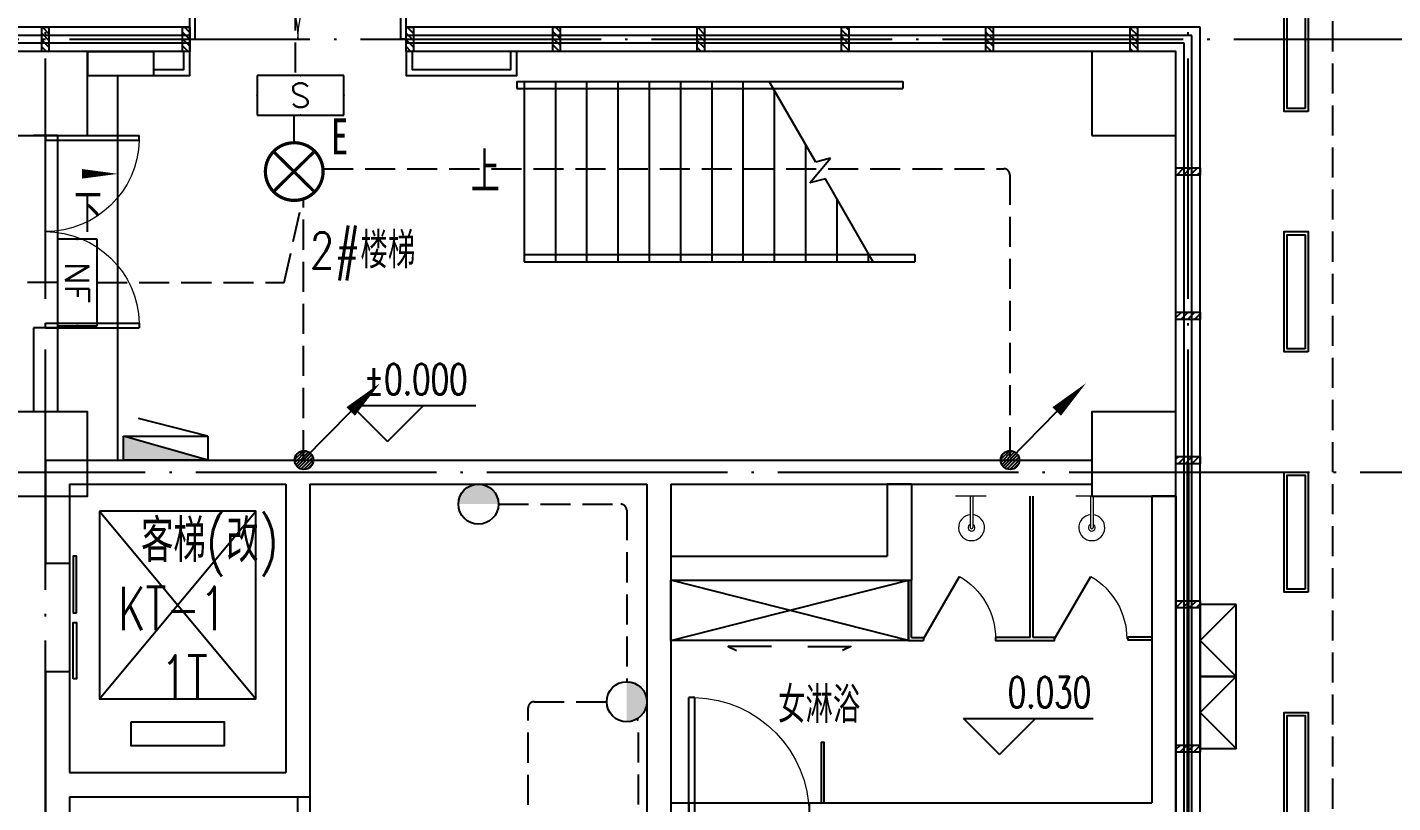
# Model space of a CAD drawing. Extents: x -621157 to 1764546, y -106808 to 741893.
# Drawn here: x 58731 to 70083, y 33650 to 40100 of the extents above; entities that cross this region are included whole.
import ezdxf
from ezdxf.enums import TextEntityAlignment as Align

# ---------------------------------------------------------------- set-up
doc = ezdxf.new("R2010")
doc.units = 0
doc.header["$LTSCALE"] = 1000
doc.header["$MEASUREMENT"] = 0
for name, pattern in [('DASH', [0.35, 0.25, -0.1]), ('XREF-A-101-平面图_t3$0$__DASH', [0.35, 0.25, -0.1]), ('XREF-A-101-平面图_t3$0$DASH', [0.35, 0.25, -0.1]), ('XREF-A-101-平面图_t3$0$DOTE', [2.42, 2, -0.2, 0.02, -0.2])]:
    doc.linetypes.add(name, pattern=pattern)
for name, color, linetype in [('0-底图', 7, 'Continuous'), ('EQUIP-照明', 3, 'Continuous'), ('T-EQUP-JT', 7, 'Continuous'), ('WIRE-应急', 4, 'DASH'), ('XREF-A-101-平面图_t3$0$A-COLUMN', 8, 'Continuous'), ('XREF-A-101-平面图_t3$0$A-CURTWALL', 8, 'Continuous'), ('XREF-A-101-平面图_t3$0$A-DIM_ELEV', 8, 'Continuous'), ('XREF-A-101-平面图_t3$0$A-DOTE', 8, 'Continuous'), ('XREF-A-101-平面图_t3$0$A-GROUND', 8, 'Continuous'), ('XREF-A-101-平面图_t3$0$A-LEAD-AROW', 8, 'Continuous'), ('XREF-A-101-平面图_t3$0$A-PUB-TEXT', 8, 'Continuous'), ('XREF-A-101-平面图_t3$0$A-RAIL', 8, 'Continuous'), ('XREF-A-101-平面图_t3$0$A-ROOM-CH', 8, 'Continuous'), ('XREF-A-101-平面图_t3$0$A-SEE', 8, 'Continuous'), ('XREF-A-101-平面图_t3$0$A-STAIR', 8, 'Continuous'), ('XREF-A-101-平面图_t3$0$A-SURFACE', 8, 'Continuous'), ('XREF-A-101-平面图_t3$0$A-WALL', 8, 'Continuous'), ('XREF-A-101-平面图_t3$0$A-WALL-FILL', 8, 'Continuous'), ('XREF-A-101-平面图_t3$0$A-WINDOW', 8, 'Continuous'), ('XREF-A-101-平面图_t3$0$A-开启符号', 8, 'Continuous'), ('XREF-A-101-平面图_t3$0$A-背衬铝板', 8, 'Continuous'), ('XREF-A-101-平面图_t3$0$DIM_SYMB', 8, 'Continuous'), ('XREF-A-101-平面图_t3$0$EQUIP_消火栓', 8, 'Continuous'), ('XREF-A-101-平面图_t3$0$HANDRAIL', 8, 'Continuous'), ('XREF-A-101-平面图_t3$0$I-FURNITURE', 8, 'Continuous'), ('XREF-A-101-平面图_t3$0$LVTRY', 8, 'Continuous'), ('XREF-A-101-平面图_t3$0$PUB_TEXT', 8, 'Continuous'), ('XREF-A-101-平面图_t3$0$STAIR', 8, 'Continuous'), ('设备-照明', 3, 'Continuous')]:
    doc.layers.add(name, color=color, linetype=linetype)
doc.layers.add('XREF-A-101-平面图_t3$0$-DS-厨卫', color=8, linetype='Continuous', lineweight=20)
doc.styles.add('_TEL_DIM', font='SIMPLEX', dxfattribs={"width": 0.8, "height": 3.5, "bigfont": 'HZTXT'})
doc.styles.get("Standard").update_dxf_attribs({"font": 'romans.shx', "bigfont": 'HZDXC.SHX'})
doc.styles.add('STYLE1', font='simhei.ttf')
doc.styles.add('XREF-A-101-平面图_t3$0$-HZDXCROMANS', font='ROMANS.shx', dxfattribs={"bigfont": 'HZDXC.shx'})
doc.styles.add('XREF-A-101-平面图_t3$0$_TCH_DIM', font='SIMPLEX', dxfattribs={"bigfont": 'GBCBIG'})
doc.styles.add('XREF-A-101-平面图_t3$0$A-STANDARD', font='SIMPLEX', dxfattribs={"bigfont": 'GBCBIG'})
doc.styles.add('XREF-A-101-平面图_t3$0$hzdxcROMANS', font='ROMANS', dxfattribs={"width": 0.8, "bigfont": 'HZDXC'})

# ---------------------------------------------------------------- blocks, each defined once
blk = doc.blocks.new('XREF-A-101-平面图_t3$0$轴网')
at = {"layer": 'XREF-A-101-平面图_t3$0$A-DOTE', "linetype": 'XREF-A-101-平面图_t3$0$DOTE'}
for p, q in [((57000, -3300), (57000, 43300)), ((66500, -3300), (66500, 43300)), ((-3300, 40000), (69800, 40000)), ((55830.8, 36400), (69800, 36400))]:
    blk.add_line(p, q, dxfattribs=at)
blk = doc.blocks.new('XREF-A-101-平面图_t3$0$G$C869EB286')
at = {"layer": 'XREF-A-101-平面图_t3$0$A-WINDOW'}
h = blk.add_hatch(dxfattribs=at)
h.set_pattern_fill('ANSI31', color=256, scale=25)
h.set_pattern_definition([(45, (-143.957, -89940), (-28.0633, 28.0633), [])])
h.paths.add_polyline_path([(0, 60), (200, 60), (200, 0), (0, 0)])
blk.add_lwpolyline([(0, 60), (200, 60), (200, 0), (0, 0)], close=True, dxfattribs=at)
blk = doc.blocks.new('XREF-A-101-平面图_t3$0$G$CFA753FAF')
at = {"layer": 'XREF-A-101-平面图_t3$0$DIM_SYMB'}
blk.add_lwpolyline([(-5650, -1100, 0, 0, 0), (-3480, -1100, 80, 0, 0), (-3180, -1100, 0, 0, 0)], format="xyseb", dxfattribs=at)
at = {"layer": 'XREF-A-101-平面图_t3$0$HANDRAIL'}
for p, q in [((-5520, -1790), (-2270, -1790)), ((-5520, -1790), (-5520, -1850)), ((-2270, -1790), (-2270, -1850)), ((-5520, -1850), (-2270, -1850))]:
    blk.add_line(p, q, dxfattribs=at)
at = {"layer": 'XREF-A-101-平面图_t3$0$STAIR'}
for p, q in [((-5580, -350), (-2370, -350)), ((-5580, -350), (-5580, -410)), ((-5580, -410), (-2370, -410)), ((-5520, -350), (-3483, -350)), ((-5520, -350), (-5520, -1850)), ((-5260, -350), (-5260, -1850)), ((-5000, -350), (-5000, -1850)), ((-4740, -350), (-4740, -1850)), ((-4480, -350), (-4480, -1850)), ((-4220, -350), (-4220, -1850)), ((-3960, -350), (-3960, -1850)), ((-3700, -350), (-3700, -1850)), ((-3095, -1022), (-3483, -350)), ((-3440, -425), (-3440, -1850)), ((-2370, -350), (-2370, -410)), ((-3180, -875), (-3180, -1850)), ((-3145, -1195), (-2973, -989)), ((-2973, -989), (-3095, -1022)), ((-3015, -1161), (-3145, -1195)), ((-2617, -1850), (-3015, -1161)), ((-2920, -1325), (-2920, -1850)), ((-2660, -1775), (-2660, -1850)), ((-5520, -1850), (-2617, -1850))]:
    blk.add_line(p, q, dxfattribs=at)
at = {"layer": 'XREF-A-101-平面图_t3$0$PUB_TEXT', "style": 'XREF-A-101-平面图_t3$0$_TCH_DIM'}
blk.add_text('上', height=338, dxfattribs=at).set_placement((-5964, -1275))
blk = doc.blocks.new('XREF-A-101-平面图_t3$0$柱网1F')
at = {"layer": 'XREF-A-101-平面图_t3$0$A-COLUMN'}
for points in [[(56650, -800), (57350, -800), (57350, -100), (56650, -100)], [(65700, -800), (66400, -800), (66400, -100), (65700, -100)], [(56650, -3800), (57350, -3800), (57350, -3100), (56650, -3100)], [(65700, -3800), (66400, -3800), (66400, -3100), (65700, -3100)]]:
    blk.add_lwpolyline(points, close=True, dxfattribs=at)
blk = doc.blocks.new('XREF-A-101-平面图_t3$0$ROOM')
at = {"layer": 'XREF-A-101-平面图_t3$0$A-ROOM-CH', "style": 'XREF-A-101-平面图_t3$0$-HZDXCROMANS', "width": 0.6}
for tag, p in [('中文房间名称', (0, -1000)), ('英文房间名称', (0, -1500))]:
    blk.add_attdef(tag, text='', height=300, dxfattribs=at).set_placement(p, align=Align.CENTER)
blk = doc.blocks.new('XREF-A-101-平面图_t3$0$$TWTSYS$00000508')
for p, q in [((-0.5, 0.5), (0.324, 1.224)), ((-0.5, 0.5), (-0.5, -0.5)), ((-0.5, -0.5), (0.5, 0.5)), ((0.5, 0.5), (-0.5, 0.5)), ((0.5, -0.5), (0.5, 0.5)), ((-0.5, -0.5), (0.5, -0.5))]:
    blk.add_line(p, q)
blk.add_solid([(0.5, -0.5), (0.5, 0.5), (-0.5, -0.5)])
blk = doc.blocks.new('XREF-A-101-平面图_t3$0$G$C156FCA62')
at = {"layer": 'XREF-A-101-平面图_t3$0$EQUIP_消火栓', "xscale": -700, "yscale": 200, "zscale": 700}
blk.add_blockref('XREF-A-101-平面图_t3$0$$TWTSYS$00000508', (58000, 36600), dxfattribs=at)
blk = doc.blocks.new('XREF-A-101-平面图_t3$0$dgdgd')
at = {"layer": 'XREF-A-101-平面图_t3$0$-DS-厨卫'}
blk.add_line((71084, -3852), (71064, -3852), dxfattribs=at)
for points in [[(71197, -3852), (70941, -3852)], [(71064, -3852), (71064, -4115)], [(71084, -3852), (71084, -4115)]]:
    blk.add_lwpolyline(points, dxfattribs=at)
for centre, radius, start, end in [((71074, -4114), 108, 95.306, 84.694), ((71074, -4114), 28.3, 110.6725, 69.3275), ((71074, -4112), 10.5, 197.2381, 342.7619)]:
    blk.add_arc(centre, radius, start, end, dxfattribs=at)
blk = doc.blocks.new('XREF-A-101-平面图_t3$0$A-VEGA-2-LAY-1-01（B栋办公楼）$0$$TCHSYS$APDOOR2D')
blk.add_line((0.5, 0), (0, 0.866))
at = {"lineweight": 13}
blk.add_arc((0.5, 0), 1, 120, 180, dxfattribs=at)
blk = doc.blocks.new('XREF-A-101-平面图_t3$0$G$C392A9A82')
for points in [[(63137, -5150), (62778, -5150), (62847, -5185)], [(63438, -5150), (63797, -5150), (63728, -5185)]]:
    blk.add_lwpolyline(points)
at = {"layer": 'XREF-A-101-平面图_t3$0$I-FURNITURE', "color": 251, "ltscale": 0.5}
for p, q in [((62300, -5100), (64275, -4600)), ((64275, -5100), (62300, -4600))]:
    blk.add_line(p, q, dxfattribs=at)
at = {"layer": 'XREF-A-101-平面图_t3$0$LVTRY'}
for p, q in [((65288, -5075, 0), (65288, -3900)), ((65313, -5075, 0), (65313, -3900)), ((64275, -5100, 0), (64275, -4600)), ((64300, -5075, 0), (64300, -4600)), ((64275, -5100, 0), (64400, -5100, 0)), ((64300, -5075, 0), (64400, -5075, 0)), ((66300, -5074), (66100, -5074)), ((66300, -5099), (66100, -5099))]:
    blk.add_line(p, q, dxfattribs=at)
for points in [[(62300, -4600), (64275, -4600), (64275, -5100), (62300, -5100)], [(63550, -6450), (63575, -6450), (63575, -5950), (63550, -5950)]]:
    blk.add_lwpolyline(points, close=True, dxfattribs=at)
for points in [[(64400, -5075), (64400, -5100)], [(65000, -5075), (65000, -5100), (65491, -5100), (65491, -5075), (65313, -5075)], [(65288, -5075), (65000, -5075)], [(66100, -5074), (66100, -5099)]]:
    blk.add_lwpolyline(points, dxfattribs=at)
for p in [(-6274, -48, 0), (-5274, -48, 0)]:
    blk.add_blockref('XREF-A-101-平面图_t3$0$dgdgd', p, dxfattribs=at)
at = {"layer": 'XREF-A-101-平面图_t3$0$LVTRY', "xscale": -600, "yscale": 600, "zscale": 25}
for p in [(64700, -5087, 0), (65791, -5087, 0)]:
    blk.add_blockref('XREF-A-101-平面图_t3$0$A-VEGA-2-LAY-1-01（B栋办公楼）$0$$TCHSYS$APDOOR2D', p, dxfattribs=at)
blk = doc.blocks.new('XREF-A-101-平面图_t3$0$G$C646F86AA')
at = {"layer": 'XREF-A-101-平面图_t3$0$EQUIP_消火栓', "xscale": -700, "yscale": 200, "zscale": 700}
blk.add_blockref('XREF-A-101-平面图_t3$0$$TWTSYS$00000508', (58000, 36600), dxfattribs=at)
blk = doc.blocks.new('XREF-A-101-平面图_t3$0$DOOR2DLIB$SYSLIB$00000108')
at = {"color": 0}
for p, q in [((-0.5, 0), (-0.5, 0.4875)), ((-0.475, 0.4875), (-0.5, 0.4875)), ((-0.475, 0), (-0.475, 0.4875)), ((0.475, 0), (0.475, 0.4875)), ((0.475, 0.4875), (0.5, 0.4875)), ((0.5, 0), (0.5, 0.4875)), ((-0.5, 0), (-0.475, 0)), ((0.5, 0), (0.475, 0))]:
    blk.add_line(p, q, dxfattribs=at)
at = {"color": 0, "lineweight": 13}
for centre, start, end in [((-0.4875, 0), 0, 88.53072), ((0.4875, 0), 91.46928, 180)]:
    blk.add_arc(centre, 0.4875, start, end, dxfattribs=at)
blk = doc.blocks.new('*U25199')
at = {"color": 0}
blk.add_line((-450, 100), (450, 100), dxfattribs=at)
for points in [[(-40, 160), (-510, 160), (-510, 130), (-40, 130)], [(510, 130), (40, 130), (40, 160), (510, 160)]]:
    blk.add_lwpolyline(points, close=True, dxfattribs=at)
blk = doc.blocks.new('*U25198')
at = {"color": 0, "xscale": 0.001111111111111111, "yscale": 0.001111111111111111, "zscale": 0.001111111111111111}
blk.add_blockref('*U25199', (0, 0), dxfattribs=at)
blk = doc.blocks.new('XREF-A-101-平面图_t3$0$DOOR2DLIB$SYSLIB$00000107')
at = {"color": 0}
for p, q in [((0.45, 0.975), (0.5, 0.975)), ((0.45, 0), (0.45, 0.975)), ((0.5, 0), (0.5, 0.975)), ((0.5, 0), (0.45, 0))]:
    blk.add_line(p, q, dxfattribs=at)
at = {"color": 0, "lineweight": 13}
blk.add_arc((0.475, 0), 0.975, 91.4693, 180, dxfattribs=at)
blk = doc.blocks.new('XREF-A-101-平面图_t3')
at = {"layer": 'XREF-A-101-平面图_t3$0$A-CURTWALL'}
for p, q in [((266600, 30500), (266600, 40100)), ((266467, 30500), (266467, 39967)), ((266533, 30500), (266533, 40033)), ((266400, 30500), (266400, 39900))]:
    blk.add_line(p, q, dxfattribs=at)
at = {"layer": 'XREF-A-101-平面图_t3$0$A-GROUND'}
blk.add_lwpolyline([(257600, 39700), (257600, 36500)], dxfattribs=at)
at = {"layer": 'XREF-A-101-平面图_t3$0$A-RAIL'}
for points in [[(257900, 39700), (258200, 39700), (258200, 39900)], [(257900, 39750), (258150, 39750), (258150, 39900)], [(260000, 39900), (260000, 39700), (260920, 39700), (260920, 39900)], [(260050, 39900), (260050, 39750), (260870, 39750), (260870, 39900)]]:
    blk.add_lwpolyline(points, dxfattribs=at)
at = {"layer": 'XREF-A-101-平面图_t3$0$A-SEE', "linetype": 'XREF-A-101-平面图_t3$0$DASH'}
blk.add_lwpolyline([(247200, 41200), (247200, 41200), (267700, 41200), (267700, 27600), (267700, 27600)], dxfattribs=at)
at = {"layer": 'XREF-A-101-平面图_t3$0$A-SURFACE'}
for points in [[(267500, 39400), (267300, 39400), (267300, 40400), (267500, 40400)], [(267475, 39425), (267325, 39425), (267325, 40375), (267475, 40375)], [(267500, 37400), (267300, 37400), (267300, 38400), (267500, 38400)], [(267475, 37425), (267325, 37425), (267325, 38375), (267475, 38375)], [(267500, 35400), (267300, 35400), (267300, 36400), (267500, 36400)], [(267475, 35425), (267325, 35425), (267325, 36375), (267475, 36375)], [(267500, 33400), (267300, 33400), (267300, 34400), (267500, 34400)], [(267475, 33425), (267325, 33425), (267325, 34375), (267475, 34375)]]:
    blk.add_lwpolyline(points, close=True, dxfattribs=at)
at = {"layer": 'XREF-A-101-平面图_t3$0$A-WALL'}
for p, q in [((266400, 36200), (266400, 33650)), ((266400, 33650), (266400, 33450))]:
    blk.add_line(p, q, dxfattribs=at)
at = {"layer": 'XREF-A-101-平面图_t3$0$A-开启符号', "linetype": 'Continuous'}
for points in [[(266900, 35300), (266600, 35300), (266600, 34700), (266900, 34700)], [(266900, 34700), (266600, 34700), (266600, 34100), (266900, 34100)]]:
    blk.add_lwpolyline(points, close=True, dxfattribs=at)
for points in [[(266900, 35300), (266600, 35000), (266900, 34700)], [(266900, 34700), (266600, 34400), (266900, 34100)]]:
    blk.add_lwpolyline(points, dxfattribs=at)
at = {"layer": 'XREF-A-101-平面图_t3$0$A-背衬铝板', "color": 6, "linetype": 'XREF-A-101-平面图_t3$0$__DASH', "ltscale": 0.5, "const_width": 30}
blk.add_lwpolyline([(266500, 36470), (266500, 30500)], dxfattribs=at)
for name, p in [('XREF-A-101-平面图_t3$0$G$C156FCA62', (200000, 0)), ('XREF-A-101-平面图_t3$0$G$CFA753FAF', (266500, 40000))]:
    blk.add_blockref(name, p)
at = {"layer": 'XREF-A-101-平面图_t3$0$A-COLUMN'}
blk.add_blockref('XREF-A-101-平面图_t3$0$柱网1F', (200000, 40000), dxfattribs=at)
at = {"layer": 'XREF-A-101-平面图_t3$0$A-DOTE'}
blk.add_blockref('XREF-A-101-平面图_t3$0$轴网', (200000, 0), dxfattribs=at)
at = {"layer": 'XREF-A-101-平面图_t3$0$A-ROOM-CH'}
ref = blk.add_blockref('XREF-A-101-平面图_t3$0$ROOM', (259637, 39094), dxfattribs=at)
ref.add_attrib('中文房间名称', '2#楼梯', dxfattribs={"height": 300, "style": 'XREF-A-101-平面图_t3$0$-HZDXCROMANS', "width": 0.8}).set_placement((259637, 38094), align=Align.CENTER)
ref = blk.add_blockref('XREF-A-101-平面图_t3$0$ROOM', (263433, 35313), dxfattribs=at)
ref.add_attrib('中文房间名称', '女淋浴', dxfattribs={"height": 300, "style": 'XREF-A-101-平面图_t3$0$-HZDXCROMANS', "width": 0.8}).set_placement((263433, 34313), align=Align.CENTER)
at = {"layer": 'XREF-A-101-平面图_t3$0$A-WINDOW'}
for p, rotation in [((256970, 40100), 270), ((258140, 40100), 270), ((260000, 40100), 270), ((261220, 40100), 270), ((262420, 40100), 270), ((263620, 40100), 270), ((264820, 40100), 270), ((266020, 40100), 270), ((266600, 38930), 180), ((266600, 37730), 180), ((266600, 36530), 180), ((266600, 35330), 180), ((266600, 34130), 180)]:
    blk.add_blockref('XREF-A-101-平面图_t3$0$G$C869EB286', p, dxfattribs=dict(at, rotation=rotation))
at = {"layer": 'XREF-A-101-平面图_t3$0$A-PUB-TEXT', "style": 'XREF-A-101-平面图_t3$0$hzdxcROMANS', "width": 0.8}
blk.add_text('客梯(改)', height=354.3, dxfattribs=at).set_placement((257795, 35651))
blk.add_blockref('XREF-A-101-平面图_t3$0$G$C392A9A82', (199900, 40100))
at = {"layer": 'XREF-A-101-平面图_t3$0$A-CURTWALL'}
for p, q in [((258200, 40100), (254600, 40100)), ((266600, 40100), (260000, 40100)), ((258200, 40033), (254600, 40033)), ((258200, 39967), (254600, 39967)), ((266533, 40033), (260000, 40033)), ((266467, 39967), (260000, 39967)), ((258200, 39900), (254600, 39900)), ((266400, 39900), (260000, 39900))]:
    blk.add_line(p, q, dxfattribs=at)
for points in [[(258200, 39900), (258200, 40100)], [(260000, 39900), (260000, 40100)]]:
    blk.add_lwpolyline(points, dxfattribs=at)
at = {"layer": 'XREF-A-101-平面图_t3$0$A-DIM_ELEV'}
for p, q in [((259844, 36655), (259544, 36955)), ((259544, 36955), (260580, 36955)), ((259844, 36655), (260144, 36955)), ((264932, 34051), (264632, 34351)), ((264632, 34351), (265711, 34351)), ((264932, 34051), (265232, 34351))]:
    blk.add_line(p, q, dxfattribs=at)
at = {"layer": 'XREF-A-101-平面图_t3$0$A-LEAD-AROW'}
blk.add_lwpolyline([(257104, 38881, 0, 0, 0), (257604, 38881, 0, 80, 0), (257304, 38881, 0, 0, 0)], format="xyseb", dxfattribs=at)
at = {"layer": 'XREF-A-101-平面图_t3$0$A-STAIR'}
for p, q in [((257450, 36075), (258750, 34515)), ((257450, 34515), (258750, 36075))]:
    blk.add_line(p, q, dxfattribs=at)
for points in [[(257450, 36075), (257450, 34515), (258750, 34515), (258750, 36075)], [(257710, 34320), (257710, 34125), (258490, 34125), (258490, 34320)]]:
    blk.add_lwpolyline(points, close=True, dxfattribs=at)
at = {"layer": 'XREF-A-101-平面图_t3$0$A-WALL'}
for p, q in [((264000, 36300), (264000, 35700)), ((264200, 36300), (264000, 36300)), ((264200, 36300), (264200, 35500)), ((266200, 36200), (266200, 33650)), ((266400, 36200), (266200, 36200)), ((262200, 35700), (264000, 35700)), ((262200, 35700), (262200, 35500)), ((262200, 35500), (264200, 35500)), ((262200, 33650), (262350, 33650)), ((262200, 33650), (262200, 33450)), ((263350, 33650), (263700, 33650)), ((263700, 33650), (266200, 33650))]:
    blk.add_line(p, q, dxfattribs=at)
for points in [[(259200, 33700), (259200, 33100), (257200, 33100), (257200, 33200), (259100, 33200), (259100, 33700), (259200, 33700)], [(262350, 33650), (262350, 33450)], [(263350, 33650), (263350, 33450)]]:
    blk.add_lwpolyline(points, dxfattribs=at)
at = {"layer": 'XREF-A-101-平面图_t3$0$A-WALL-FILL', "color": 171}
for p, q in [((257350, 39900), (257900, 39900)), ((257350, 39900), (257350, 39700)), ((257900, 39900), (257900, 39700)), ((257350, 39700), (257900, 39700)), ((257100, 39200), (256900, 39200)), ((256900, 37600), (256900, 36900)), ((257100, 37600), (257100, 36900)), ((257100, 36900), (256900, 36900)), ((257000, 36500), (259100, 36500)), ((257000, 36500), (257000, 35640)), ((259100, 36500), (262100, 36500)), ((262100, 36500), (265700, 36500)), ((265700, 36500), (265700, 36300)), ((257200, 36300), (259000, 36300)), ((257200, 36300), (257200, 35640)), ((259000, 36300), (259000, 33900)), ((259200, 36300), (259200, 33700)), ((259200, 36300), (262000, 36300)), ((262000, 36300), (262000, 33350)), ((262200, 36300), (265700, 36300)), ((262200, 36300), (262200, 33350)), ((257000, 34740), (257000, 33800)), ((257200, 34740), (257200, 33900)), ((257200, 33900), (259000, 33900)), ((257000, 33800), (257000, 31800)), ((257200, 33700), (259200, 33700)), ((257200, 33700), (257200, 31900))]:
    blk.add_line(p, q, dxfattribs=at)
for points in [[(257100, 39200), (256900, 39200)], [(257100, 37600), (256900, 37600)], [(257200, 35640), (257000, 35640)], [(257200, 34740), (257000, 34740)]]:
    blk.add_lwpolyline(points, dxfattribs=at)
at = {"layer": 'XREF-A-101-平面图_t3$0$A-WINDOW'}
for p, q in [((257100, 39200), (257100, 37600)), ((262350, 33650), (263350, 33650))]:
    blk.add_line(p, q, dxfattribs=at)
blk.add_blockref('XREF-A-101-平面图_t3$0$G$C646F86AA', (200000, 0))
blk.add_blockref('XREF-A-101-平面图_t3$0$G$C646F86AA', (200000, 0))
for name, p, xscale, yscale, zscale, rotation in [('XREF-A-101-平面图_t3$0$DOOR2DLIB$SYSLIB$00000108', (259100, 40000), 1800, -1800, 1800, 180), ('XREF-A-101-平面图_t3$0$DOOR2DLIB$SYSLIB$00000108', (257000, 38400), -1600, 1600, -1600, 270.0000000000008), ('*U25198', (257100, 35190), 900, 900, 900, 270.0000000000008)]:
    blk.add_blockref(name, p, dxfattribs=dict(at, xscale=xscale, yscale=yscale, zscale=zscale, rotation=rotation))
at = {"layer": 'XREF-A-101-平面图_t3$0$A-WINDOW', "xscale": -1000, "yscale": 1000, "zscale": -1000}
blk.add_blockref('XREF-A-101-平面图_t3$0$DOOR2DLIB$SYSLIB$00000107', (262850, 33550), dxfattribs=at)
at = {"layer": 'XREF-A-101-平面图_t3$0$A-DIM_ELEV', "color": 7, "style": 'XREF-A-101-平面图_t3$0$A-STANDARD', "width": 0.705882}
for s, p in [('%%P0.000', (259647, 37045)), ('0.030', (265001, 34441))]:
    blk.add_text(s, height=255, dxfattribs=at).set_placement(p)
at = {"layer": 'XREF-A-101-平面图_t3$0$A-LEAD-AROW', "color": 7, "style": 'XREF-A-101-平面图_t3$0$A-STANDARD'}
blk.add_text('下', height=320, dxfattribs=at).set_placement((257238, 38398))
at = {"layer": 'XREF-A-101-平面图_t3$0$A-PUB-TEXT', "style": 'XREF-A-101-平面图_t3$0$hzdxcROMANS', "width": 0.7}
for s, p in [('KT-1', (257606, 35086)), ('1T', (257961, 34515))]:
    blk.add_text(s, height=360, dxfattribs=at).set_placement(p)
blk = doc.blocks.new('HC002649110740')
at = {"layer": 'EQUIP-照明', "color": 0}
for p, q in [((3.6, 3.3), (-3.6, 3.3)), ((-3.6, 3.3), (-3.6, 0)), ((3.6, 0), (3.6, 3.3)), ((-3.6, 0), (3.6, 0))]:
    blk.add_line(p, q, dxfattribs=at)
for p in [(0, 3.3), (-3.6, 1.65), (3.6, 1.65), (0, 0)]:
    blk.add_point(p, dxfattribs=at)
at = {"color": 0, "width": 0.7}
blk.add_attdef('PSFHATT', (9.31, 0), '', height=0.025, dxfattribs=at)
at = {"layer": 'EQUIP-照明', "color": 0, "style": '_TEL_DIM'}
blk.add_attdef('$TEXT$', text='', height=2, dxfattribs=at).set_placement((0, 1.65), align=Align.MIDDLE_CENTER)
at = {"layer": 'EQUIP-照明', "color": 0, "style": '_TEL_DIM', "flags": 1}
blk.add_attdef('A', text='', height=0.0001, dxfattribs=at).set_placement((0, 0), align=Align.MIDDLE_CENTER)
blk = doc.blocks.new('HC002633132082')
at = {"layer": 'EQUIP-照明', "color": 0, "linetype": 'Continuous', "const_width": 0.267}
blk.add_lwpolyline([(-2.37, 0, 1), (2.43, 0, 1)], format="xyb", close=True, dxfattribs=at)
for points in [[(-1.7, 1.67), (1.7, -1.67)], [(-1.7, -1.67), (-1.7, -1.67), (1.7, 1.67)]]:
    blk.add_lwpolyline(points, dxfattribs=at)
at = {"layer": 'EQUIP-照明', "color": 0}
blk.add_point((0, 0), dxfattribs=at)
at = {"color": 0, "width": 0.7}
blk.add_attdef('PSFHATT', (4.48, -2.4), '', height=0.025, dxfattribs=at)
at = {"layer": 'EQUIP-照明', "color": 0, "style": 'STYLE1', "width": 0.7}
blk.add_text('E', height=3, dxfattribs=at).set_placement((3.81, 1.42), align=Align.CENTER)
at = {"layer": 'EQUIP-照明', "color": 0, "style": '_TEL_DIM', "flags": 1}
blk.add_attdef('A', text='', height=0.0001, dxfattribs=at).set_placement((0.03, 0), align=Align.MIDDLE_CENTER)
blk = doc.blocks.new('$equip$00001151')
blk.add_circle((0, 0.5), 0.5)
for points in [[(0.433, 0.25), (-0.433, 0.25), (0.5, 0.5), (-0.5, 0.5)], [(0.25, 0.067), (-0.25, 0.067), (0.433, 0.25), (-0.433, 0.25)], [(0, 0), (0, 0), (0.25, 0.067), (-0.25, 0.067)]]:
    blk.add_solid(points)
at = {"flags": 9}
blk.add_attdef('A', (0, 0), '', height=0.00002, dxfattribs=at)
blk = doc.blocks.new('*X14699')
at = {"color": 0, "linetype": 'Continuous'}
for p, q in [((192.59, 446.72), (193.87, 448.01)), ((192.65, 446.36), (194.23, 447.94)), ((192.69, 447.24), (193.35, 447.91)), ((192.79, 446.07), (194.52, 447.8)), ((192.98, 445.84), (194.75, 447.61)), ((193.23, 445.66), (194.93, 447.37)), ((193.53, 445.54), (195.05, 447.06)), ((193.92, 445.51), (195.08, 446.67)), ((194.61, 445.77), (194.82, 445.99))]:
    blk.add_line(p, q, dxfattribs=at)
blk = doc.blocks.new('HC001442')
at = {"color": 4, "linetype": 'Continuous'}
blk.add_line((0, -0.058), (-3.105, -3.233), dxfattribs=at)
blk.add_lwpolyline([(-3.105, -3.233, 0.8, 0, 0), (-5.057, -5.119, 0, 0, 0)], format="xyseb", dxfattribs=at)
blk.add_circle((0, 0), 0.625, dxfattribs=at)
at = {"color": 4, "linetype": 'Continuous', "xscale": 0.5, "yscale": 0.5, "zscale": 0.5}
blk.add_blockref('*X14699', (-96.918, -223.378), dxfattribs=at)

msp = doc.modelspace()

# ---------------------------------------------------------------- block references
at = {"layer": '0-底图'}
msp.add_blockref('XREF-A-101-平面图_t3', (-198119, 0), dxfattribs=at)

# ---------------------------------------------------------------- next in the draw order: linework, layer by layer
at = {"layer": 'WIRE-应急'}
for points in [[(60959, 40324), (60959, 39700)], [(60950, 39140), (60950, 39370)], [(59311, 37977), (60866, 37977), (61018, 38660)], [(61027, 36500), (61027, 38671)], [(58981, 37977), (56719, 37977), (57390, 37783), (57928, 37977)], [(63811, 32935), (63811, 34334), (63797, 34346)]]:
    msp.add_lwpolyline(points, dxfattribs=at)
for points in [[(61189, 38924), (66849, 38924, -0.414214), (66899, 38874), (66899, 36502)], [(62647, 36133), (63664, 36133, -0.414214), (63714, 36083), (63714, 34657)], [(62895, 32233), (62895, 34440, -0.414214), (62945, 34490), (63547, 34490)]]:
    msp.add_lwpolyline(points, format="xyb", dxfattribs=at)

# ---------------------------------------------------------------- next in the draw order: block references
at = {"layer": 'EQUIP-照明', "xscale": 333.3333333333333, "yscale": 333.3333333333333, "zscale": 333.3333333333333}
for p, rotation in [((62481, 36300), 180), ((63881, 34490), 90)]:
    msp.add_blockref('$equip$00001151', p, dxfattribs=dict(at, rotation=rotation))
at = {"layer": 'T-EQUP-JT', "color": 7, "linetype": 'Continuous', "ltscale": 5, "xscale": 124.9999999981374, "yscale": 124.9999999981374, "zscale": 124.9999999981374, "rotation": 180}
for p in [(61031, 36500), (66901, 36500)]:
    msp.add_blockref('HC001442', p, dxfattribs=at)
at = {"layer": '设备-照明'}
ref = msp.add_blockref('HC002649110740', (61002, 39700), dxfattribs=dict(at, xscale=100, yscale=100, zscale=100, rotation=180))
ref.add_attrib('$TEXT$', 'S', dxfattribs={"layer": '0', "color": 0, "height": 200, "rotation": 180, "style": '_TEL_DIM'}).set_placement((61002, 39535), align=Align.MIDDLE_CENTER)
at = {"layer": '设备-照明', "xscale": 100, "yscale": 100, "zscale": 100}
msp.add_blockref('HC002633132082', (60947, 38900), dxfattribs=at)
at = {"layer": '设备-照明'}
ref = msp.add_blockref('HC002649110740', (58981, 37977), dxfattribs=dict(at, xscale=100, yscale=100, zscale=100, rotation=270))
ref.add_attrib('$TEXT$', 'NF', dxfattribs={"layer": '0', "color": 0, "height": 200, "rotation": 270, "style": '_TEL_DIM'}).set_placement((59146, 37977), align=Align.MIDDLE_CENTER)

doc.saveas('drawing.dxf')
